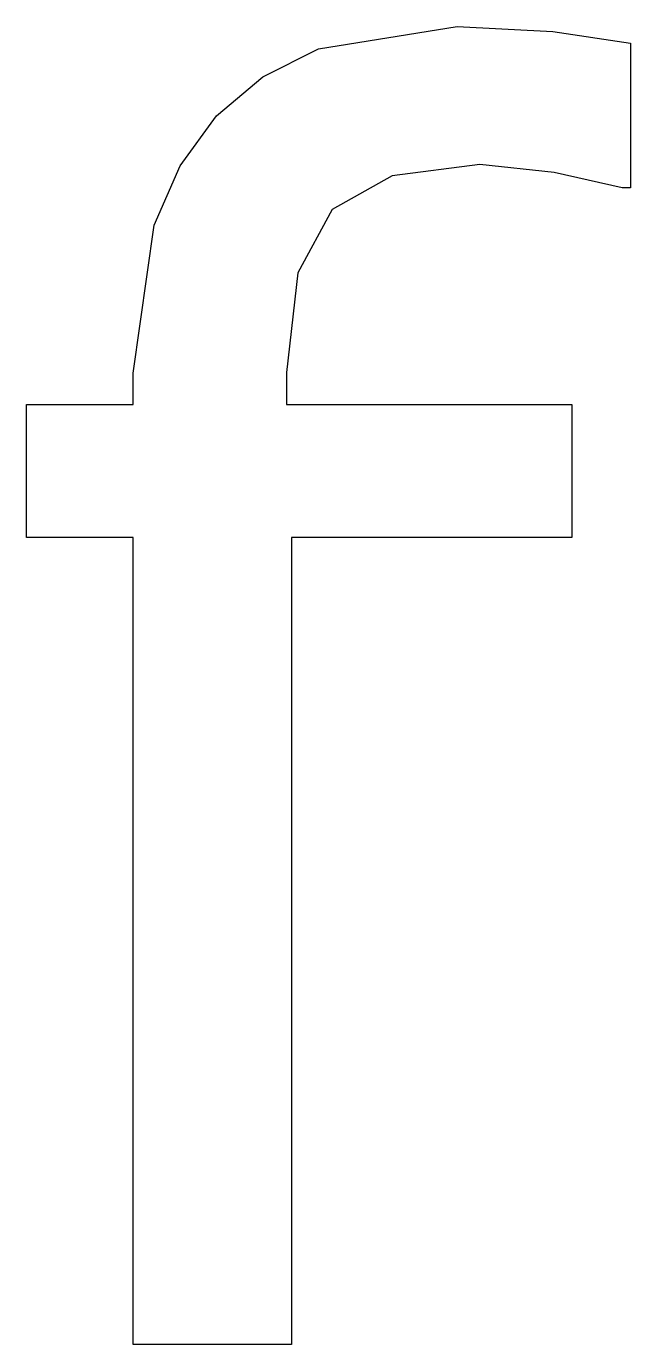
# Model space of a CAD drawing. Header units: metres. Extents: x -44 to 44, y 0 to 193.
import ezdxf

# ---------------------------------------------------------------- set-up
doc = ezdxf.new("R2010")
doc.units = ezdxf.units.M

msp = doc.modelspace()

# ---------------------------------------------------------------- linework, layer by layer
at = {"layer": 'COMPONENT0'}
for p, q in [((-1.48, 189.9), (18.87, 193.18)), ((18.87, 193.18), (32.88, 192.44)), ((32.88, 192.44), (44.29, 190.72)), ((-9.62, 185.79), (-1.48, 189.9)), ((44.29, 190.72), (44.29, 169.5)), ((-16.41, 180.05), (-9.62, 185.79)), ((-21.75, 172.76), (-16.41, 180.05)), ((-25.57, 164.05), (-21.75, 172.76)), ((22.2, 172.95), (9.33, 171.3)), ((33.06, 171.78), (22.2, 172.95)), ((9.33, 171.3), (0.56, 166.35)), ((43.05, 169.5), (33.06, 171.78)), ((44.29, 169.5), (43.05, 169.5)), ((0.56, 166.35), (-4.49, 157.08)), ((-28.62, 142.36), (-25.57, 164.05)), ((-4.49, 157.08), (-6.17, 142.48)), ((-28.62, 137.79), (-28.62, 142.36)), ((-6.17, 142.48), (-6.17, 137.79)), ((-44.29, 118.3), (-44.29, 137.79)), ((-44.29, 137.79), (-28.62, 137.79)), ((-6.17, 137.79), (35.65, 137.79)), ((35.65, 137.79), (35.65, 118.3)), ((-28.62, 118.3), (-44.29, 118.3)), ((-28.62, 0), (-28.62, 118.3)), ((35.65, 118.3), (-5.43, 118.3)), ((-5.43, 118.3), (-5.43, 0)), ((-5.43, 0), (-28.62, 0))]:
    msp.add_line(p, q, dxfattribs=at)

doc.saveas('drawing.dxf')
